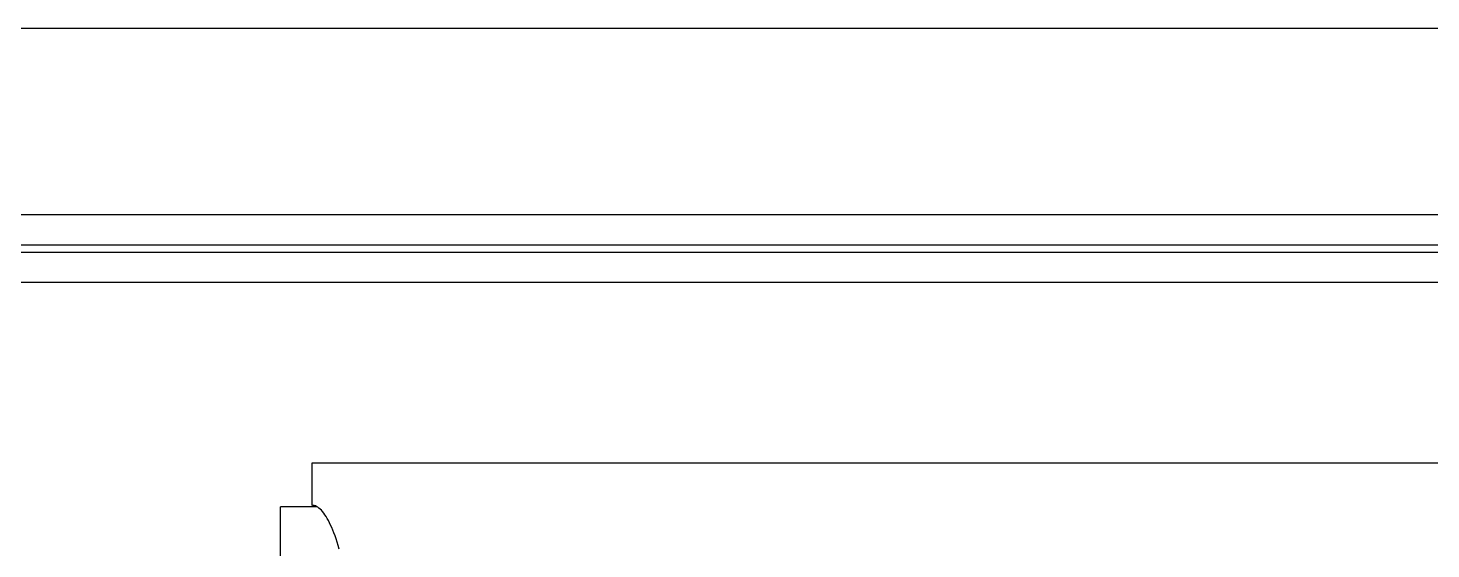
# Model space of a CAD drawing. Extents: x 0 to 54.4, y 0 to 35.2.
# Drawn here: x 27.2 to 45.22, y 28.51 to 35.2 of the extents above; entities that cross this region are included whole.
import ezdxf

# ---------------------------------------------------------------- set-up
doc = ezdxf.new("R2010")
doc.units = 0
doc.layers.get('0').update_dxf_attribs({"linetype": 'CONTINUOUS'})
for name, color, linetype in [('BODY', 7, 'CONTINUOUS'), ('BODY_PANELS', 2, 'CONTINUOUS'), ('FORM', 5, 'CONTINUOUS')]:
    doc.layers.add(name, color=color, linetype=linetype)

msp = doc.modelspace()

# ---------------------------------------------------------------- linework, layer by layer
msp.add_line((0, 35.2), (54.4, 35.2))
at = {"layer": 'BODY'}
for p, q in [((49.017, 29.612), (30.843, 29.612)), ((30.843, 29.612), (30.843, 29.07))]:
    msp.add_line(p, q, dxfattribs=at)
msp.add_polyline3d([(31.195, 28.508, 0), (31.182, 28.553, 0), (31.169, 28.596, 0), (31.155, 28.637, 0), (31.142, 28.676, 0), (31.128, 28.714, 0), (31.114, 28.75, 0), (31.1, 28.784, 0), (31.086, 28.816, 0), (31.071, 28.846, 0), (31.057, 28.875, 0), (31.042, 28.901, 0), (31.027, 28.926, 0), (31.012, 28.949, 0), (30.997, 28.97, 0), (30.982, 28.989, 0), (30.967, 29.006, 0), (30.951, 29.021, 0), (30.936, 29.034, 0), (30.921, 29.045, 0), (30.905, 29.054, 0), (30.89, 29.061, 0), (30.874, 29.066, 0), (30.859, 29.069, 0), (30.843, 29.07, 0)], dxfattribs=at)
at = {"layer": 'BODY_PANELS'}
for p in [(30.444, 22.424), (30.913, 29.049)]:
    msp.add_line(p, (30.444, 29.049), dxfattribs=at)
at = {"layer": 'FORM'}
for p, q in [((52.743, 32.8), (1.657, 32.8)), ((52.743, 32.413), (1.657, 32.413)), ((52.743, 32.316), (1.657, 32.316)), ((52.743, 31.93), (1.657, 31.93))]:
    msp.add_line(p, q, dxfattribs=at)

doc.saveas('drawing.dxf')
